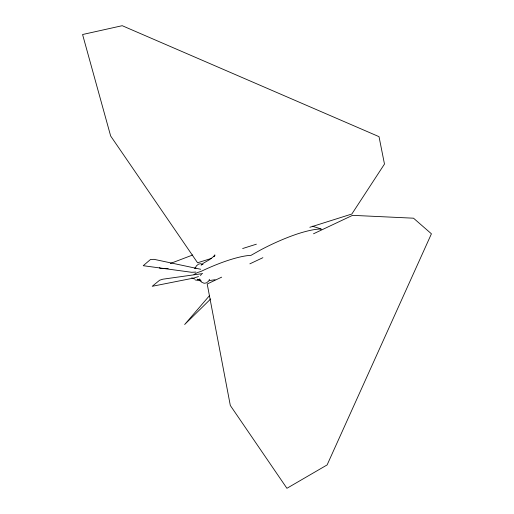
<?xml version="1.0" encoding="UTF-8"?>
<svg xmlns="http://www.w3.org/2000/svg" width="514" height="514" viewBox="0 0 514 514"><rect width="100%" height="100%" fill="white"/><g stroke="black" fill="none" stroke-linecap="round" stroke-linejoin="round"><path stroke-width="0.77" d="M209.449 279.288L208.723 281.068L206.365 282.931L204.109 283.272L201.584 282.135L199.94 280.149L199.74 278.896M195.326 268.314L196.297 265.963L198.622 264.055L200.884 263.721L203.011 264.517M214.004 256.088L214.852 254.822M209.359 295.801L184.654 324.514L210.714 298.923M201.128 265.243L203.255 263.277L209.307 259.801L214.942 255.535L214.036 256.325M200.357 275.408L201.507 274.502M320.89 229.565L321.295 229.006L320.768 228.987A59.945 13.717 -25.8 0 0 297.195 233.992A61.282 13.994 -25.8 0 0 259.866 250.357L251.025 255.336L247.157 255.676A53.732 12.638 -24.7 0 0 221.026 262.866A59.47 13.897 -24.6 0 0 201.167 271.334L197.472 272.568L193.951 274.515M221.662 277.155L207.2 283.985L230.311 405.462L286.921 488.3L327.116 464.926L431.426 233.806L413.513 218.193L352.553 215.347L313.501 233.786M249.868 263.843L262.885 257.694M170.269 263.515L192.744 254.976M198.488 276.545L194.196 277.971L152.208 286.298L159.642 280.214L162.842 279.192L202.664 273.596M211.312 258.439L197.569 262.782L110.658 135.998L82.574 34.515L122.223 25.7L379.017 136.66L384.478 164.056L351.859 214.004L309.846 227.284M242.634 248.538L256.383 244.189M209.545 280.541L215.103 279.719M195.84 272.067L191.626 272.285L143.233 265.699L150.531 259.461L154.104 259.339L200.698 269.272M168.174 268.597L159.97 268.507L159.783 267.498M194.305 268.205L195.892 268.186M201.302 280.978L195.198 279.924M199.85 279.77L197.286 279.256L200.074 279.892M194.658 278.993L192.332 278.286L191.902 277.656M312.339 226.205L320.395 228.691"/></g></svg>
